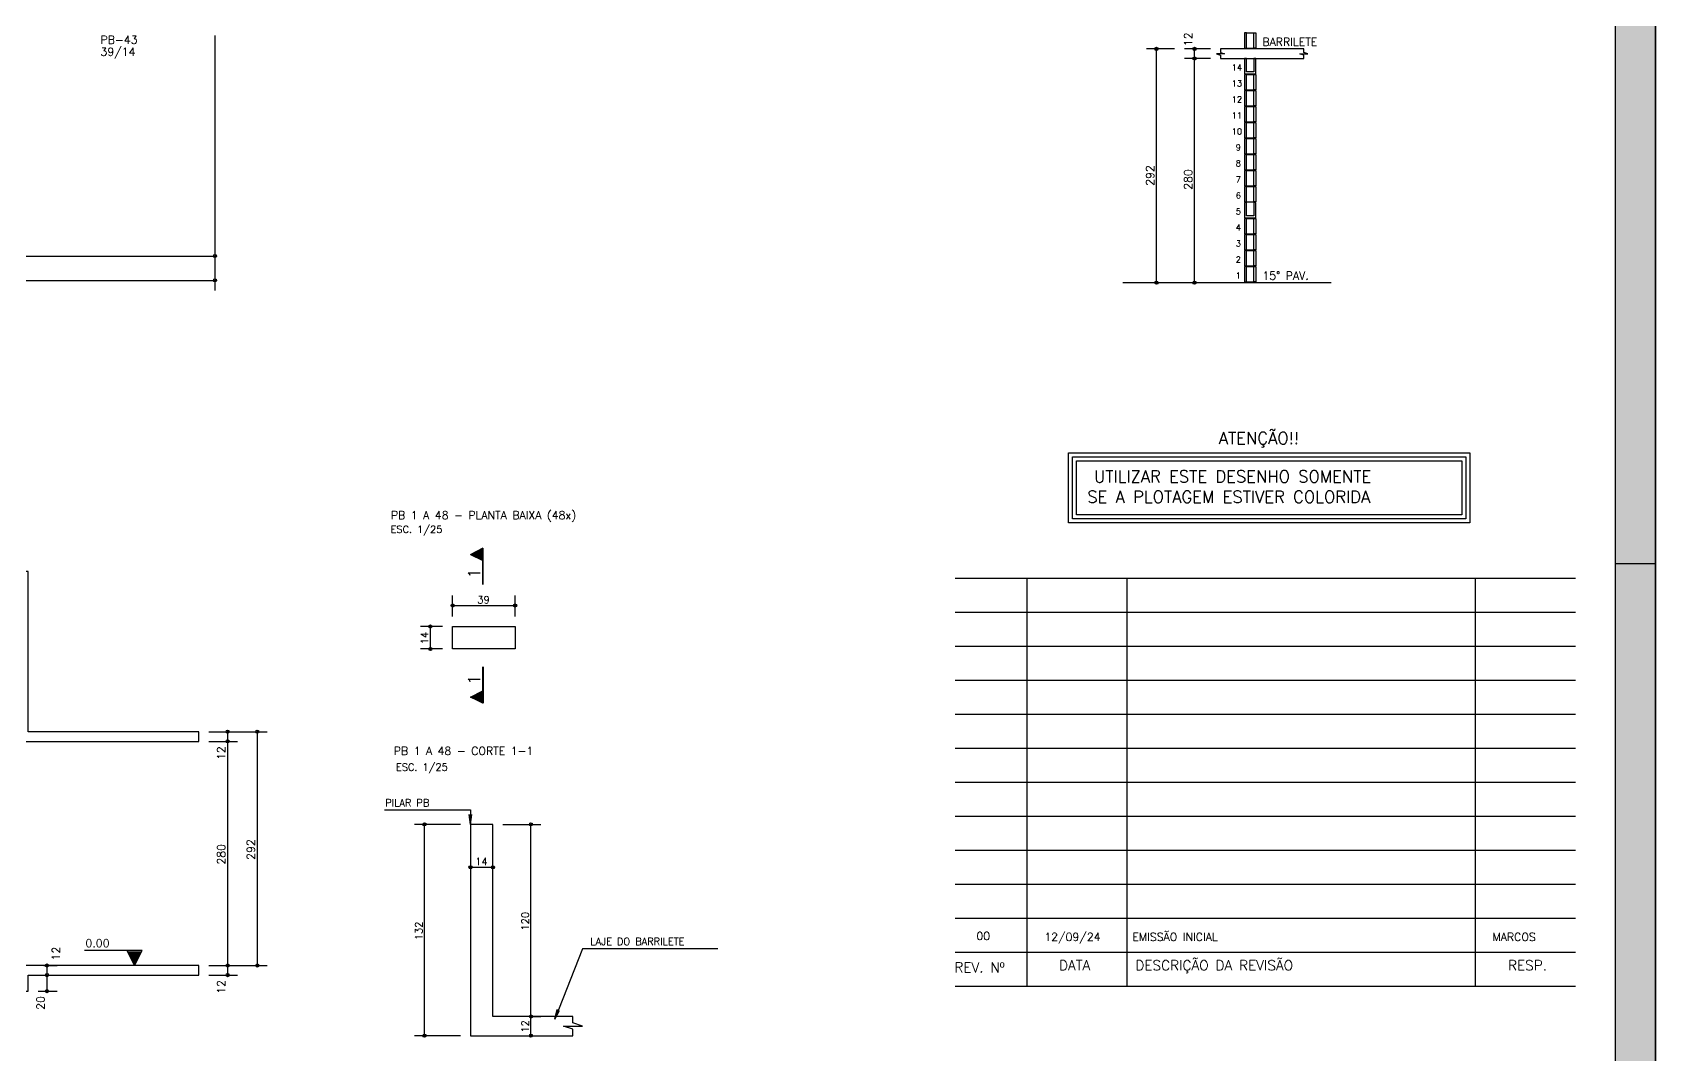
# Model space of a CAD drawing. Extents: x 182 to 6127, y -1204 to 3001.
# Drawn here: x 4099 to 6127, y -332 to 944 of the extents above; entities that cross this region are included whole.
import ezdxf

# ---------------------------------------------------------------- set-up
doc = ezdxf.new("R2010")
doc.units = 0
doc.header["$LTSCALE"] = 100
doc.header["$MEASUREMENT"] = 0
doc.layers.get('0').update_dxf_attribs({"color": 245, "linetype": 'CONTINUOUS'})
for name, color, linetype in [('01', 7, 'CONTINUOUS'), ('104', 7, 'CONTINUOUS'), ('12', 7, 'CONTINUOUS'), ('16', 5, 'CONTINUOUS'), ('2', 7, 'CONTINUOUS'), ('212', 3, 'CONTINUOUS'), ('221', 102, 'CONTINUOUS'), ('235', 7, 'CONTINUOUS'), ('248', 5, 'CONTINUOUS'), ('30', 7, 'CONTINUOUS'), ('9', 3, 'CONTINUOUS'), ('TEX1', 7, 'CONTINUOUS')]:
    doc.layers.add(name, color=color, linetype=linetype)
doc.styles.get("Standard").update_dxf_attribs({"font": 'ROMANS.SHX'})

# ---------------------------------------------------------------- blocks, each defined once
blk = doc.blocks.new('BLOCO14X19TOPO')
at = {"layer": '248'}
for p, q in [((2.5, 19), (11.5, 19)), ((2.5, 0), (11.5, 0))]:
    blk.add_line(p, q, dxfattribs=at)
for points in [[(2.5, 0), (2.5, 19), (0, 19), (0, 0), (2.5, 0)], [(11.5, 0), (11.5, 19), (14, 19), (14, 0), (11.5, 0)]]:
    blk.add_lwpolyline(points, dxfattribs=at)
blk = doc.blocks.new('CANALETA14X19TOPO')
at = {"layer": '212'}
blk.add_lwpolyline([(14, 0), (14, 19), (11.5, 19), (11.5, 2.5), (2.5, 2.5), (2.5, 19), (0, 19), (0, 0), (14, 0)], dxfattribs=at)
blk = doc.blocks.new('DOT2', base_point=(2575.862793, -1123.101563))
for radius in [0.16, 0.08]:
    blk.add_circle((2575.862793, -1123.101563), radius)

msp = doc.modelspace()

# ---------------------------------------------------------------- linework, layer by layer
for p, q in [((4645.940124, 292.263642), (4661.496324, 300.04174)), ((4645.940124, 292.263642), (4661.431146, 284.518133)), ((4646.086447, 292.263642), (4661.431146, 299.935954)), ((4646.086487, 292.263642), (4661.43111, 284.591295)), ((4647.136747, 291.738506), (4647.136747, 292.788771)), ((4648.333374, 291.140214), (4648.333374, 293.387077)), ((4649.530037, 290.541894), (4649.530037, 293.985399)), ((4650.72666, 289.943586), (4650.72666, 294.58369)), ((4651.923287, 289.345276), (4651.923287, 295.181964)), ((4653.119983, 288.74693), (4653.126998, 295.783851)), ((4654.316537, 288.148659), (4654.316537, 296.378552)), ((4655.51316, 287.550346), (4655.51316, 296.976861)), ((4656.709823, 286.951997), (4656.709823, 297.575237)), ((4657.906446, 286.353671), (4657.906446, 298.173552)), ((4659.103073, 285.755342), (4659.103073, 298.77187)), ((4660.299696, 285.157016), (4660.299696, 299.370219)), ((4661.43111, 254.443427), (4661.43111, 299.935954)), ((4661.496324, 254.443427), (4661.496324, 300.04174)), ((6076.530458, 280.709975), (6126.530458, 280.709975)), ((5251.530458, 262.709975), (6026.530458, 262.709975)), ((5341.530458, -247.290025), (5341.530458, 262.709975)), ((5466.530458, -247.290025), (5466.530458, 262.709975)), ((5901.530458, -247.290025), (5901.530458, 262.709975)), ((5251.530458, 220.209975), (6026.530458, 220.209975)), ((5251.530458, 177.709975), (6026.530458, 177.709975)), ((4661.43111, 106.361756), (4661.43111, 151.854283)), ((4661.496324, 151.854283), (4661.496324, 106.255969)), ((4645.940124, 114.034067), (4661.431146, 121.779576)), ((4646.086487, 114.034067), (4661.43111, 121.706414)), ((5251.530458, 135.209975), (6026.530458, 135.209975)), ((4661.496324, 106.255969), (4645.940124, 114.034067)), ((4661.431146, 106.361756), (4646.086447, 114.034067)), ((4647.136747, 113.508938), (4647.136747, 114.559203)), ((4648.333374, 112.910632), (4648.333374, 115.157495)), ((4649.530037, 112.31231), (4649.530037, 115.755815)), ((4650.72666, 111.714019), (4650.72666, 116.354123)), ((4651.923287, 111.115745), (4651.923287, 116.952433)), ((4653.126998, 110.513858), (4653.119983, 117.550779)), ((4654.316537, 109.919157), (4654.316537, 118.149051)), ((4655.51316, 109.320848), (4655.51316, 118.747363)), ((4656.709823, 108.722472), (4656.709823, 119.345712)), ((4657.906446, 108.124157), (4657.906446, 119.944038)), ((4659.103073, 107.525839), (4659.103073, 120.542367)), ((4660.299696, 106.92749), (4660.299696, 121.140693)), ((5251.530458, 92.709975), (6026.530458, 92.709975)), ((5251.530458, 50.209975), (6026.530458, 50.209975)), ((5251.530458, 7.709975), (6026.530458, 7.709975)), ((5251.530458, -34.790025), (6026.530458, -34.790025)), ((5251.530458, -77.290025), (6026.530458, -77.290025)), ((5251.530458, -119.790025), (6026.530458, -119.790025)), ((5251.530458, -162.290025), (6026.530458, -162.290025)), ((4235.493347, -202.541267), (4163.493362, -202.541267)), ((4226.118347, -221.291276), (4216.743329, -202.541267)), ((4226.118347, -221.291276), (4235.493347, -202.541267)), ((4217.579427, -204.213482), (4234.657285, -204.213482)), ((4218.415526, -205.885642), (4233.821186, -205.885642)), ((4219.251624, -207.557839), (4232.985124, -207.557839)), ((4220.087686, -209.229999), (4232.149026, -209.229999)), ((4220.923784, -210.90216), (4231.312928, -210.902196)), ((4221.759883, -212.574356), (4230.476865, -212.574356)), ((4222.595981, -214.246562), (4229.640767, -214.246526)), ((4223.432079, -215.918767), (4228.804669, -215.918722)), ((4224.268177, -217.590928), (4227.968571, -217.590928)), ((4225.10424, -219.263088), (4227.132454, -219.263088)), ((5251.530458, -204.790025), (6026.530458, -204.790025)), ((5251.530458, -247.290025), (6026.530458, -247.290025))]:
    msp.add_line(p, q)
for points in [[(181.530458, -1204.290025), (6126.530458, -1204.290025), (6126.530458, 3000.709975), (181.530458, 3000.709975), (181.530458, -1204.290025)], [(6076.530458, 3000.709975), (6126.530458, 3000.709975), (6126.530458, -1204.290025), (6076.530458, -1204.290025), (6076.530458, 3000.709975)], [(306.530458, -1154.290025), (6076.530458, -1154.290025), (6076.530458, 2950.709975), (306.530458, 2950.709975), (306.530458, -1154.290025)], [(4661.43111, 299.935936), (4646.086487, 292.263642), (4661.43111, 284.591295), (4661.43111, 299.935936)], [(4661.43111, 106.361774), (4646.086487, 114.034067), (4661.43111, 121.706414), (4661.43111, 106.361774)], [(4216.743329, -202.541267), (4226.118347, -221.291276), (4235.493347, -202.541267), (4216.743329, -202.541267)]]:
    msp.add_lwpolyline(points)
at = {"layer": '01'}
msp.add_line((5721.167521, 631.576993), (5460.860944, 631.576993), dxfattribs=at)
for points in [[(5686.908725, 923.576993), (5582.908725, 923.576993), (5582.908725, 919.243663), (5587.908725, 917.576993), (5577.908725, 917.576993), (5582.908725, 915.910333), (5582.908725, 911.576993), (5686.908725, 911.576993), (5686.908725, 915.910333), (5681.908725, 917.576993), (5691.908725, 917.576993), (5686.908725, 919.243663), (5686.908725, 923.576993)], [(5392.875465, 419.149985), (5894.492329, 419.149985), (5894.492329, 331.624227), (5392.875465, 331.624227), (5392.875465, 419.149985)], [(5397.875465, 414.149985), (5889.492329, 414.149985), (5889.492329, 336.624227), (5397.875465, 336.624227), (5397.875465, 414.149985)], [(5402.875465, 409.149985), (5884.492329, 409.149985), (5884.492329, 341.624227), (5402.875465, 341.624227), (5402.875465, 409.149985)], [(4093.348952, 70.708724), (4093.348952, 270.708724), (4079.348952, 270.708724), (4079.348952, 70.708724), (3643.348952, 70.708724), (3643.348952, 270.708724), (3629.348952, 270.708724), (3629.348952, 58.708724), (4306.356568, 58.708724), (4306.356568, 70.708724), (4093.348952, 70.708724)], [(4773.887535, -284.986176), (4673.887535, -284.986176), (4673.887535, -44.986176), (4645.887535, -44.986176), (4645.887535, -308.986176), (4773.887535, -308.986176), (4773.887535, -300.986161), (4761.887535, -296.986176), (4785.887534, -296.986176), (4773.887535, -292.986168), (4773.887535, -284.986176)], [(3629.348952, -221.291276), (3629.348952, -253.291276), (3643.348952, -253.291276), (3643.348952, -238.291276), (4074.348952, -238.291276), (4074.348952, -253.291276), (4093.348952, -253.291276), (4093.348952, -233.291276), (4306.356568, -233.291276), (4306.356568, -221.291276), (4074.348952, -221.291276), (4074.348952, -226.291276), (3643.348952, -226.291276), (3643.348952, -221.291276), (3629.348952, -221.291276), (3629.348952, -221.291276)]]:
    msp.add_lwpolyline(points, dxfattribs=at)
at = {"layer": '104'}
msp.add_lwpolyline([(5392.875465, 419.149985), (5894.492329, 419.149985), (5894.492329, 331.624227), (5392.875465, 331.624227), (5392.875465, 419.149985)], dxfattribs=at)
at = {"layer": '2'}
msp.add_lwpolyline([(4701.547625, 174.111492), (4623.547625, 174.111492), (4623.547625, 202.111492), (4701.547625, 202.111492), (4701.547625, 174.111492)], dxfattribs=at)
at = {"layer": '221', "color": 11, "linetype": 'Continuous'}
for p, q in [((4326.595874, 940.126464), (4326.595874, 652.381882)), ((4326.595874, 940.126464), (4326.595874, 621.951585)), ((3571.596, 664.881882), (4326.595874, 664.881882)), ((3326.595874, 634.451585), (4326.595874, 634.451585)), ((4623.547625, 214.611492), (4623.547625, 240.83357)), ((4623.547625, 228.33357), (4701.547625, 228.33357)), ((4701.547625, 214.611492), (4701.547625, 240.83357)), ((4611.047625, 202.111492), (4583.174759, 202.111492)), ((4595.674759, 174.111492), (4595.674759, 202.111492)), ((4611.047625, 174.111492), (4583.174759, 174.111492)), ((4318.856568, 70.708724), (4354.854913, 70.708724)), ((4318.856568, 70.708724), (4391.957468, 70.708724)), ((4342.354913, 70.708724), (4342.354913, 58.708724)), ((4379.457468, 70.708724), (4379.457468, -221.291276)), ((4318.856568, 58.708724), (4354.854913, 58.708724)), ((4318.856568, 58.708724), (4354.854913, 58.708724)), ((4342.354913, 58.708724), (4342.354913, -221.291276)), ((4633.387535, -44.986176), (4575.933731, -44.986176)), ((4588.433731, -308.986176), (4588.433731, -44.986176)), ((4686.387535, -44.986176), (4733.858916, -44.986176)), ((4721.358916, -284.986176), (4721.358916, -44.986176)), ((4645.887535, -98.640095), (4673.887535, -98.640095)), ((4673.887535, -87.027515), (4673.887535, -86.140095)), ((4645.887535, -107.590417), (4645.887535, -111.140095)), ((4112.623301, -221.291276), (4129.197004, -221.291276)), ((4116.697004, -233.291276), (4116.697004, -221.291276)), ((4318.856568, -221.291276), (4354.854913, -221.291276)), ((4318.856568, -221.291276), (4354.854913, -221.291276)), ((4318.856568, -221.291276), (4391.957468, -221.291276)), ((4342.354913, -221.291276), (4342.354913, -233.291276)), ((4105.848952, -233.291276), (4129.197004, -233.291276)), ((4105.848952, -233.291276), (4129.197004, -233.291276)), ((4116.697004, -253.291276), (4116.697004, -233.291276)), ((4318.856568, -233.291276), (4354.854913, -233.291276)), ((4105.848952, -253.291276), (4129.197004, -253.291276)), ((4721.358916, -308.986176), (4721.358916, -284.986176)), ((4722.147263, -284.986176), (4733.858916, -284.986176)), ((4722.147263, -284.986176), (4733.858916, -284.986176)), ((4633.387535, -308.986176), (4575.933731, -308.986176)), ((4722.387535, -308.986176), (4733.858916, -308.986176))]:
    msp.add_line(p, q, dxfattribs=at)
at = {"layer": '221'}
for p, q in [((5525.56277, 923.576993), (5490.443444, 923.576993)), ((5502.943444, 631.576993), (5502.943444, 923.576993)), ((5570.408725, 923.576993), (5538.06277, 923.576993)), ((5550.56277, 911.576993), (5550.56277, 923.576993)), ((5570.408725, 911.576993), (5538.06277, 911.576993)), ((5550.56277, 631.576993), (5550.56277, 911.576993)), ((5570.408725, 631.576993), (5538.06277, 631.576993))]:
    msp.add_line(p, q, dxfattribs=at)
at = {"layer": '221', "color": 11, "linetype": 'Continuous'}
for points in [[(4538.33602, -26.984605), (4645.887535, -26.984605), (4645.887535, -44.986176), (4644.255958, -32.593115), (4645.887535, -44.986176), (4647.519113, -32.593115)], [(4954.83671, -200.418343), (4785.877924, -200.418343), (4751.18789, -288.353546), (4754.218054, -276.226382), (4751.18789, -288.353546), (4757.253544, -277.423869)]]:
    msp.add_lwpolyline(points, dxfattribs=at)
for centre, radius in [((4326.595874, 664.881882), 2), ((4326.595874, 664.881882), 1), ((4326.595874, 634.451585), 2), ((4326.595874, 634.451585), 1), ((4623.547625, 228.33357), 2), ((4623.547625, 228.33357), 1), ((4701.547625, 228.33357), 2), ((4701.547625, 228.33357), 1), ((4595.674759, 202.111492), 2), ((4595.674759, 202.111492), 1), ((4595.674759, 174.111492), 2), ((4595.674759, 174.111492), 1), ((4342.354913, 70.708724), 2), ((4342.354913, 70.708724), 1), ((4379.457468, 70.708724), 2), ((4379.457468, 70.708724), 1), ((4342.354913, 58.708724), 2), ((4342.354913, 58.708724), 2), ((4342.354913, 58.708724), 1), ((4342.354913, 58.708724), 1), ((4588.433731, -44.986176), 2), ((4588.433731, -44.986176), 1), ((4721.358916, -44.986176), 2), ((4721.358916, -44.986176), 1), ((4645.887535, -98.640095), 2), ((4645.887535, -98.640095), 1), ((4673.887535, -98.640095), 2), ((4673.887535, -98.640095), 1), ((4116.697004, -221.291276), 2), ((4116.697004, -221.291276), 1), ((4342.354913, -221.291276), 2), ((4342.354913, -221.291276), 2), ((4342.354913, -221.291276), 1), ((4342.354913, -221.291276), 1), ((4379.457468, -221.291276), 2), ((4379.457468, -221.291276), 1), ((4116.697004, -233.291276), 2), ((4116.697004, -233.291276), 2), ((4116.697004, -233.291276), 1), ((4116.697004, -233.291276), 1), ((4342.354913, -233.291276), 2), ((4342.354913, -233.291276), 1), ((4116.697004, -253.291276), 2), ((4116.697004, -253.291276), 1), ((4721.358916, -284.986176), 2), ((4721.358916, -284.986176), 2), ((4721.358916, -284.986176), 1), ((4721.358916, -284.986176), 1), ((4588.433731, -308.986176), 2), ((4588.433731, -308.986176), 1), ((4721.358916, -308.986176), 2), ((4721.358916, -308.986176), 1)]:
    msp.add_circle(centre, radius, dxfattribs=at)
at = {"layer": '235'}
for points in [[(6076.530458, 3000.709975), (6126.530458, 3000.709975), (6126.530458, -1204.290025)], [(6076.530458, 3000.709975), (6126.530458, -1204.290025), (6126.530458, -1204.290025)], [(6076.530458, 3000.709975), (6126.530458, -1204.290025), (6076.530458, -1204.290025)], [(6076.530458, 3000.709975), (6076.530458, -1204.290025), (6076.530458, -1204.290025)], [(6076.530458, 3000.709975), (6076.530458, -1204.290025), (6076.530458, 3000.709975)]]:
    msp.add_solid(points, dxfattribs=at)
at = {"layer": '30'}
for points in [[(5686.908725, 923.576993), (5582.908725, 923.576993), (5582.908725, 919.243663), (5587.908725, 917.576993), (5577.908725, 917.576993), (5582.908725, 915.910333), (5582.908725, 911.576993), (5686.908725, 911.576993), (5686.908725, 915.910333), (5681.908725, 917.576993), (5691.908725, 917.576993), (5686.908725, 919.243663), (5686.908725, 923.576993)], [(4093.348952, 70.708724), (4093.348952, 270.708724), (4079.348952, 270.708724), (4079.348952, 70.708724), (3643.348952, 70.708724), (3643.348952, 270.708724), (3629.348952, 270.708724), (3629.348952, 58.708724), (4306.356568, 58.708724), (4306.356568, 70.708724), (4093.348952, 70.708724)], [(4773.887535, -284.986176), (4673.887535, -284.986176), (4673.887535, -44.986176), (4645.887535, -44.986176), (4645.887535, -308.986176), (4773.887535, -308.986176), (4773.887535, -300.986161), (4761.887535, -296.986176), (4785.887534, -296.986176), (4773.887535, -292.986168), (4773.887535, -284.986176)], [(3629.348952, -221.291276), (3629.348952, -253.291276), (3643.348952, -253.291276), (3643.348952, -238.291276), (4074.348952, -238.291276), (4074.348952, -253.291276), (4093.348952, -253.291276), (4093.348952, -233.291276), (4306.356568, -233.291276), (4306.356568, -221.291276), (4074.348952, -221.291276), (4074.348952, -226.291276), (3643.348952, -226.291276), (3643.348952, -221.291276), (3629.348952, -221.291276), (3629.348952, -221.291276)]]:
    msp.add_lwpolyline(points, dxfattribs=at)

# ---------------------------------------------------------------- block references
at = {"layer": '212'}
for p in [(5612.908725, 892.576993), (5612.908725, 712.576993)]:
    msp.add_blockref('CANALETA14X19TOPO', p, dxfattribs=at)
at = {"layer": '221', "xscale": 12.5, "yscale": 12.5, "rotation": 90}
for p in [(5502.943444, 923.576993), (5550.56277, 923.576993), (5550.56277, 911.576993), (5550.56277, 911.576993), (5502.943444, 631.576993), (5502.943444, 631.576993), (5550.56277, 631.576993), (5550.56277, 631.576993)]:
    msp.add_blockref('DOT2', p, dxfattribs=at)
at = {"layer": '248'}
for p in [(5612.908725, 924.576993), (5612.908725, 872.576993), (5612.908725, 852.576993), (5612.908725, 832.576993), (5612.908725, 812.576993), (5612.908725, 792.576993), (5612.908725, 772.576993), (5612.908725, 752.576993), (5612.908725, 732.576993), (5612.908725, 692.576993), (5612.908725, 672.576993), (5612.908725, 652.576993), (5612.908725, 632.576993)]:
    msp.add_blockref('BLOCO14X19TOPO', p, dxfattribs=at)

# ---------------------------------------------------------------- texts
for s, height, p in [('14', 7.5, (5597.048095, 896.77854)), ('13', 7.5, (5597.048095, 876.77854)), ('12', 7.5, (5597.048095, 856.77854)), ('11', 7.5, (5597.048095, 836.77854)), ('10', 7.5, (5597.048095, 816.77854)), ('9', 7.5, (5602.048095, 796.77854)), ('8', 7.5, (5602.048095, 776.77854)), ('7', 7.5, (5602.048095, 756.77854)), ('6', 7.5, (5602.048095, 736.77854)), ('5', 7.5, (5602.048095, 716.77854)), ('4', 7.5, (5602.048095, 696.77854)), ('3', 7.5, (5602.048095, 676.77854)), ('2', 7.5, (5602.048095, 656.77854)), ('1', 7.5, (5602.048095, 636.77854)), ('00', 10, (5277.926475, -189.391163)), ('12/09/24', 10, (5362.827407, -190.581683)), ('EMISSÃO INICIAL', 10, (5472.827407, -190.581683)), ('MARCOS', 10, (5922.827407, -190.581683)), ('0.00', 10, (4164.790843, -198.368504))]:
    msp.add_text(s, height=height).set_placement(p)
for p in [(4657.746324, 261.943427), (4657.746324, 129.354283)]:
    msp.add_text('1', height=15, rotation=90).set_placement(p)
at = {"layer": '12', "linetype": 'Continuous'}
msp.add_text('39/14', height=10, dxfattribs=at).set_placement((4183.542163, 914.973662))
at = {"layer": '12'}
for p in [(4545.926303, 318.942991), (4552.629846, 22.019013)]:
    msp.add_text('ESC. 1/25', height=9, dxfattribs=at).set_placement(p)
at = {"layer": '16'}
for s, p in [('ATENÇÃO!!', (5580.744406, 429.927785)), ('UTILIZAR ESTE DESENHO SOMENTE', (5424.829679, 382.137065)), ('SE A PLOTAGEM ESTIVER COLORIDA', (5416.50404, 356.671325))]:
    msp.add_text(s, height=15, dxfattribs=at).set_placement(p)
at = {"layer": '221'}
for s, p in [('12', (5547.56277, 926.910323)), ('292', (5499.943444, 752.576993)), ('280', (5547.56277, 747.576993))]:
    msp.add_text(s, height=10, rotation=90, dxfattribs=at).set_placement(p)
for s, p in [('BARRILETE', (5635.333263, 927.3283)), ('15%%d PAV.', (5635.333263, 635.3283))]:
    msp.add_text(s, height=10, dxfattribs=at).set_placement(p)
at = {"layer": '221', "color": 11, "linetype": 'Continuous'}
for s, p in [('39', (4654.447625, 231.03357)), ('PILAR PB', (4539.283298, -22.591914)), ('14', (4651.787535, -95.940095)), ('LAJE DO BARRILETE', (4795.630515, -195.785929))]:
    msp.add_text(s, height=9, dxfattribs=at).set_placement(p)
for s, height, p in [('14', 9, (4592.974759, 180.011492)), ('12', 10, (4339.354913, 35.375394)), ('280', 10, (4339.354913, -95.291276)), ('292', 10, (4376.457468, -89.291276)), ('120', 9, (4718.658916, -177.586176)), ('132', 9, (4585.733731, -189.586176)), ('12', 10, (4132.884631, -214.963977)), ('12', 10, (4339.354913, -256.624606)), ('20', 10, (4113.697004, -276.624606)), ('12', 9, (4718.658916, -305.086176))]:
    msp.add_text(s, height=height, rotation=90, dxfattribs=at).set_placement(p)
at = {"layer": '9', "linetype": 'Continuous'}
msp.add_text('PB-43', height=10, dxfattribs=at).set_placement((4183.542163, 929.973662))
at = {"layer": '9'}
for s, p in [('PB 1 A 48 - PLANTA BAIXA (48x)', (4546.369193, 336.153364)), ('PB 1 A 48 - CORTE 1-1', (4549.918547, 41.787394))]:
    msp.add_text(s, height=10, dxfattribs=at).set_placement(p)
at = {"layer": 'TEX1'}
for s, p in [('REV. Nº', (5250.422042, -229.824157)), ('DATA', (5381.113792, -227.290025)), ('DESCRIÇÃO DA REVISÃO', (5476.530458, -227.290025)), ('RESP.', (5942.180509, -227.290025))]:
    msp.add_text(s, height=12.5, dxfattribs=at).set_placement(p)

doc.saveas('drawing.dxf')
